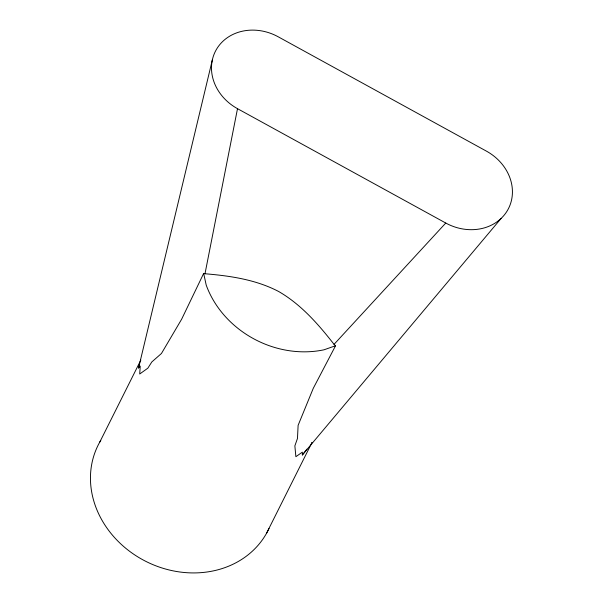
<?xml version="1.0" encoding="UTF-8"?>
<svg xmlns="http://www.w3.org/2000/svg" width="603" height="603" viewBox="0 0 603 603"><rect width="100%" height="100%" fill="white"/><g stroke="black" fill="none" stroke-linecap="round" stroke-linejoin="round"><path stroke-width="0.9" d="M212.339 59.931L138.562 368.034L140.243 366.111L139.708 374.003L147.848 368.177L151.82 361.951L161.453 353.479L181.646 319.198L203.671 273.408L204.997 273.754L237.507 108.676A47.531 41.283 26.6 0 1 216.176 49.853A47.531 41.283 26.6 0 1 278.149 36.768L486.41 151.127A47.531 41.283 26.6 0 1 507.741 209.95A47.531 41.283 26.6 0 1 445.768 223.035L334.047 344.351L335.562 345.745L313.243 388.385L298.116 425.334L297.475 438.449L294.867 445.866L295.877 456.697L302.344 452.144L302.344 455.001L501.063 218.482M138.562 368.034L139.557 365.426M99.842 441.961L140.831 360.104M266.451 533.451L311.939 442.61L311.517 443.288M302.344 455.001L306.935 449.145M335.562 345.745L324.022 349.8A95.063 82.573 26.6 0 1 206.211 285.113L203.671 273.408M204.997 273.754C230.218 275.85 255.996 279.634 278.669 291.505C301.04 304.417 318.339 324.203 334.047 344.351M237.507 108.676L445.768 223.035M269.021 528.454A95.063 82.573 26.6 0 1 144.403 560.632A95.063 82.573 26.6 0 1 100.776 440.348"/></g></svg>
